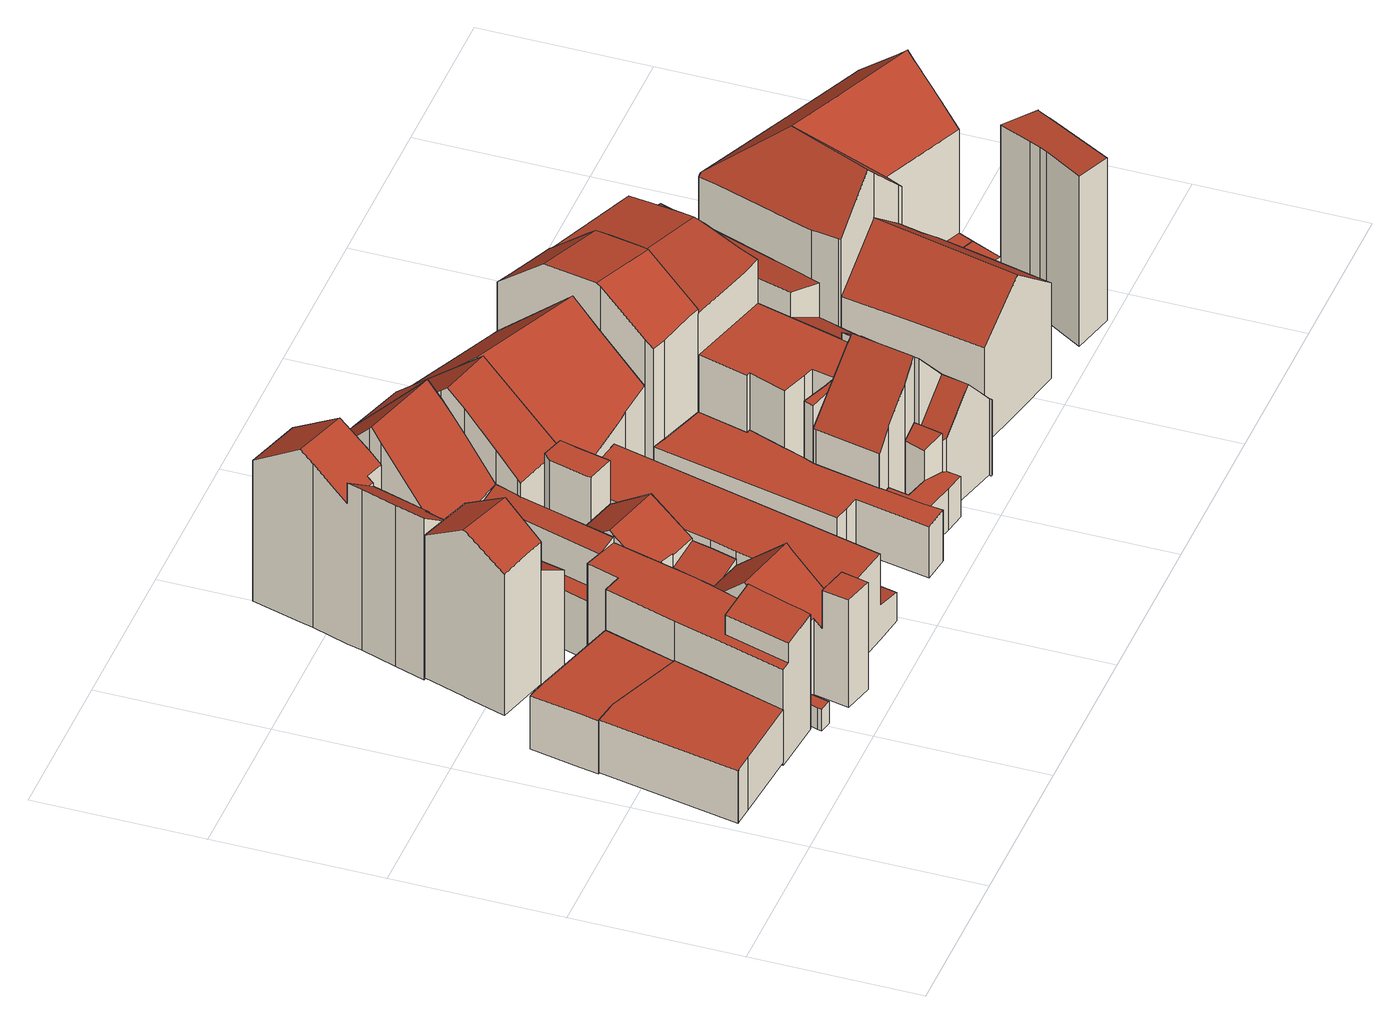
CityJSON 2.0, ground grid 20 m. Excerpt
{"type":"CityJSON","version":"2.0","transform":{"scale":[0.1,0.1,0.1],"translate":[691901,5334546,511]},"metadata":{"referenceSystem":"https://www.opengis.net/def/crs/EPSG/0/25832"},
"CityObjects":{
"building1":{"type":"Building","attributes":{"Gemeindeschluessel":"09162000","HoeheDach":"519.708","HoeheGrund":"512.660","Methode":"1000","NiedrigsteTraufeDesGebaeudes":"519.708","Geometrietyp2DReferenz":"3000","function":"31001_9998","roofType":"1000","measuredHeight":7.05,"storeysAboveGround":2},"geometry":[{"type":"MultiSurface","lod":"2","boundaries":[[[0,1,2,3]],[[4,5,6,7]],[[3,2,8,9]],[[2,1,10,11,12,13,14,6,5,8]],[[15,16,0,3,9,4,7,17,18,19]],[[13,12,19,18,17,14]],[[16,15,19,12,11,10]],[[7,6,14,17]],[[16,10,1,0]],[[9,8,5,4]]],"semantics":{"surfaces":[{"type":"WallSurface"},{"type":"RoofSurface"},{"type":"GroundSurface"}],"values":[0,0,0,1,2,0,0,0,0,0]}}]},
"building2":{"type":"Building","attributes":{"Gemeindeschluessel":"09162000","HoeheDach":"519.570","HoeheGrund":"512.460","Methode":"1000","NiedrigsteTraufeDesGebaeudes":"519.570","Geometrietyp2DReferenz":"3000","function":"31001_9998","roofType":"1000","measuredHeight":7.11,"storeysAboveGround":2},"geometry":[{"type":"MultiSurface","lod":"2","boundaries":[[[20,21,22,23]],[[24,25,26,27]],[[28,29,25,24]],[[21,30,26,25,29,31,32,33,22]],[[27,34,20,23,35,36,37,28,24]],[[27,26,30,34]],[[34,30,21,20]],[[22,33,32,36,35,23]],[[31,29,28,37,36,32]]],"semantics":{"surfaces":[{"type":"WallSurface"},{"type":"RoofSurface"},{"type":"GroundSurface"}],"values":[0,0,0,1,2,0,0,0,0]}}]},
"building3":{"type":"Building","attributes":{"Gemeindeschluessel":"09162000","HoeheDach":"515.576","HoeheGrund":"512.696","Methode":"3100","NiedrigsteTraufeDesGebaeudes":"515.576","Geometrietyp2DReferenz":"3000","function":"31001_2000","roofType":"1000","measuredHeight":2.88},"geometry":[{"type":"MultiSurface","lod":"2","boundaries":[[[38,39,40,41]],[[42,43,44,45]],[[46,47,48,49]],[[43,42,39,38,47,46]],[[39,42,45,40]],[[47,38,41,48]],[[43,46,49,44]],[[49,48,41,40,45,44]]],"semantics":{"surfaces":[{"type":"WallSurface"},{"type":"RoofSurface"},{"type":"GroundSurface"}],"values":[0,0,0,1,0,0,0,2]}}]},
"building4":{"type":"Building","attributes":{"Gemeindeschluessel":"09162000","HoeheDach":"527.591","HoeheGrund":"512.320","Methode":"2000","NiedrigsteTraufeDesGebaeudes":"524.990","Geometrietyp2DReferenz":"3000","function":"31001_9998","roofType":"1000","measuredHeight":15.27,"storeysAboveGround":6},"geometry":[{"type":"MultiSurface","lod":"2","boundaries":[[[50,51,52,53]],[[54,55,56,57,58,59]],[[60,61,62,63]],[[64,65,66,67,68,69,70,71,72,73,60,63,50,53]],[[53,52,74,64]],[[75,58,57,76]],[[63,62,51,50]],[[67,56,55,68]],[[77,75,76,78,74,52,51,62,61,79,80,81]],[[73,79,61,60]],[[67,66,65,78,76,57,56]],[[68,55,54,69]],[[70,69,54,59,77,81,71]],[[64,74,78,65]],[[81,80,79,73,72,71]],[[77,59,58,75]]],"semantics":{"surfaces":[{"type":"WallSurface"},{"type":"RoofSurface"},{"type":"GroundSurface"}],"values":[0,1,0,2,0,0,0,0,1,0,0,0,0,0,0,0]}}]},
"building5":{"type":"Building","attributes":{"Gemeindeschluessel":"09162000","HoeheDach":"534.530","HoeheGrund":"512.350","Methode":"1000","NiedrigsteTraufeDesGebaeudes":"531.168","Geometrietyp2DReferenz":"3000","function":"31001_9998","roofType":"3100","measuredHeight":22.18,"storeysAboveGround":5},"geometry":[{"type":"MultiSurface","lod":"2","boundaries":[[[82,83,84,85,86,87,88,89]],[[90,84,83,91]],[[92,93,94,95]],[[84,90,96,95,94,85]],[[97,91,83,82,89,98]],[[96,90,91,97,98,99,100,101,102,92,95]],[[102,103,93,92]],[[85,94,93,103,86]],[[89,88,87,86,103,102,101,100,99,98]]],"semantics":{"surfaces":[{"type":"RoofSurface"},{"type":"WallSurface"},{"type":"GroundSurface"}],"values":[0,1,1,1,1,2,1,0,1]}}]},
"building6":{"type":"Building","attributes":{"Gemeindeschluessel":"09162000","HoeheDach":"527.570","HoeheGrund":"512.250","Methode":"2000","NiedrigsteTraufeDesGebaeudes":"521.370","Geometrietyp2DReferenz":"3000","function":"31001_9998","roofType":"3100","measuredHeight":15.32,"storeysAboveGround":3},"geometry":[{"type":"MultiSurface","lod":"2","boundaries":[[[104,105,106,107,108,109,110,111]],[[112,113,114,115]],[[116,108,107,117]],[[118,119,120,121]],[[115,114,122,123]],[[119,124,125,120]],[[126,104,111,127]],[[111,110,128,129,130,127]],[[117,107,124,119,118]],[[120,125,106,105,131,132,121]],[[131,105,104,126]],[[123,122,133,134]],[[106,125,124,107]],[[108,116,135,134,133,109]],[[109,133,122,114,113,128,110]],[[134,135,116,117,118,121,132,131,126,127,130,129,112,115,123]],[[129,128,113,112]]],"semantics":{"surfaces":[{"type":"RoofSurface"},{"type":"WallSurface"},{"type":"GroundSurface"}],"values":[0,1,1,1,1,0,1,1,1,1,1,1,1,1,0,2,1]}}]},
"building7":{"type":"Building","attributes":{"Gemeindeschluessel":"09162000","HoeheDach":"527.519","HoeheGrund":"512.270","Methode":"1000","NiedrigsteTraufeDesGebaeudes":"525.041","Geometrietyp2DReferenz":"3000","function":"31001_9998","roofType":"2100","measuredHeight":15.25},"geometry":[{"type":"MultiSurface","lod":"2","boundaries":[[[136,137,138,139]],[[139,138,140,141]],[[142,143,144,145,146,147]],[[148,142,147,149,150,151]],[[143,142,148,151,152,153,136,139,141,144]],[[153,154,137,136]],[[141,140,145,144]],[[150,155,154,153,152,151]],[[149,147,146,145,140,138,137,154,155,150]]],"semantics":{"surfaces":[{"type":"WallSurface"},{"type":"GroundSurface"},{"type":"RoofSurface"}],"values":[0,0,0,0,1,0,0,0,2]}}]},
"building8":{"type":"Building","attributes":{"Gemeindeschluessel":"09162000","HoeheDach":"530.099","HoeheGrund":"512.220","Methode":"1000","NiedrigsteTraufeDesGebaeudes":"527.845","Geometrietyp2DReferenz":"3000","function":"31001_2000","roofType":"2100","measuredHeight":17.88},"geometry":[{"type":"MultiSurface","lod":"2","boundaries":[[[156,157,158,159]],[[160,161,162,163]],[[164,160,163,156,159]],[[164,165,161,160]],[[158,157,162,161,165]],[[163,162,157,156]],[[159,158,165,164]]],"semantics":{"surfaces":[{"type":"WallSurface"},{"type":"GroundSurface"},{"type":"RoofSurface"}],"values":[0,0,1,0,2,0,0]}}]},
"building9":{"type":"Building","attributes":{"Gemeindeschluessel":"09162000","HoeheDach":"535.035","HoeheGrund":"512.060","Methode":"2000","NiedrigsteTraufeDesGebaeudes":"530.340","Geometrietyp2DReferenz":"3000","function":"31001_9998","roofType":"3100","measuredHeight":22.98,"storeysAboveGround":5},"geometry":[{"type":"MultiSurface","lod":"2","boundaries":[[[166,167,168,169,170,171,172,173,174,175]],[[176,177,178,179]],[[180,181,177,176]],[[171,182,183,184,185,172]],[[186,187,185,184]],[[188,167,166]],[[189,190,181,180]],[[191,192,190,189]],[[175,193,166]],[[194,170,169,195]],[[174,173,187,186,196,197]],[[183,182,194,195,198,199,191,189,180,176,179,200,201,197,196,186,184]],[[191,199,198,168,167,188,192]],[[195,169,168,198]],[[181,190,192,188,166,193,202,178,177]],[[202,193,175,174,197,201,200]],[[179,178,202,200]],[[172,185,187,173]],[[182,171,170,194]]],"semantics":{"surfaces":[{"type":"RoofSurface"},{"type":"WallSurface"},{"type":"GroundSurface"}],"values":[0,1,1,1,1,1,1,1,1,1,1,2,1,1,0,1,1,0,1]}}]},
"building10":{"type":"Building","attributes":{"Gemeindeschluessel":"09162000","HoeheDach":"525.674","HoeheGrund":"512.120","Methode":"2000","NiedrigsteTraufeDesGebaeudes":"519.960","Geometrietyp2DReferenz":"3000","function":"31001_9998","roofType":"2100","measuredHeight":13.55,"storeysAboveGround":3},"geometry":[{"type":"MultiSurface","lod":"2","boundaries":[[[203,204,205,206]],[[207,208,209,210]],[[211,212,210,209,204,203]],[[213,214,215,216]],[[217,211,203,206,218,219,220]],[[221,220,219,222]],[[209,208,215,214,223,205,204]],[[224,223,214,213]],[[217,225,212,211]],[[222,219,218,226]],[[216,215,208,207]],[[224,226,218,206,205,223]],[[225,217,220,221]],[[212,225,221,222,226,224,213,216,207,210]]],"semantics":{"surfaces":[{"type":"WallSurface"},{"type":"RoofSurface"},{"type":"GroundSurface"}],"values":[0,0,0,0,1,0,1,0,0,0,0,0,0,2]}}]},
"building11":{"type":"Building","attributes":{"Gemeindeschluessel":"09162000","HoeheDach":"526.300","HoeheGrund":"512.100","Methode":"2000","NiedrigsteTraufeDesGebaeudes":"520.899","Geometrietyp2DReferenz":"3000","function":"31001_9998","roofType":"3100","measuredHeight":14.2,"storeysAboveGround":3},"geometry":[{"type":"MultiSurface","lod":"2","boundaries":[[[227,228,229,230]],[[231,232,233,234]],[[235,236,237,238]],[[239,240,241,242]],[[243,244,245,239,242,246,247,235,238,210,248,207,249,231,234]],[[228,227,250,245,244,243,234,233,251]],[[249,252,232,231]],[[245,250,240,239]],[[247,253,236,235]],[[238,237,254,210]],[[207,255,252,249]],[[240,250,227,230,241]],[[254,256,255,207,248,210]],[[251,233,232,252,255,256]],[[241,230,229,253,247,246,242]],[[236,253,229,228,251,256,254,237]]],"semantics":{"surfaces":[{"type":"WallSurface"},{"type":"GroundSurface"},{"type":"RoofSurface"}],"values":[0,0,0,0,1,0,0,0,0,0,0,2,0,2,0,2]}}]},
"building12":{"type":"Building","attributes":{"Gemeindeschluessel":"09162000","HoeheDach":"523.254","HoeheGrund":"511.920","Methode":"2000","NiedrigsteTraufeDesGebaeudes":"515.726","Geometrietyp2DReferenz":"3000","function":"31001_9998","roofType":"1000","measuredHeight":11.33,"storeysAboveGround":3},"geometry":[{"type":"MultiSurface","lod":"2","boundaries":[[[257,258,259,260]],[[261,262,263,264,265,266,267]],[[268,269,270,257,260,271,272,273,266,265,264]],[[274,261,267,275,276,277,259,258,278]],[[269,268,279,280,274,278,270]],[[260,259,277,271]],[[272,276,275,273]],[[273,275,267,266]],[[262,261,274,280]],[[271,277,276,272]],[[264,263,279,268]],[[279,263,262,280]],[[270,278,258,257]]],"semantics":{"surfaces":[{"type":"WallSurface"},{"type":"GroundSurface"},{"type":"RoofSurface"}],"values":[0,0,1,2,0,0,0,0,0,0,0,2,0]}}]},
"building13":{"type":"Building","attributes":{"Gemeindeschluessel":"09162000","HoeheDach":"535.708","HoeheGrund":"512.046","Methode":"2000","NiedrigsteTraufeDesGebaeudes":"524.328","Geometrietyp2DReferenz":"3000","function":"31001_9998","roofType":"3100","measuredHeight":23.66,"storeysAboveGround":3},"geometry":[{"type":"MultiSurface","lod":"2","boundaries":[[[281,282,283,284,285,286,287,288,289,290,291,292,293,294]],[[287,295,296,288]],[[283,297,298,284]],[[299,300,301,302,303,296,295,304,305,306]],[[289,303,302,290]],[[286,307,295,287]],[[294,306,305,281]],[[284,298,308,285]],[[295,307,308,298,297,309,304]],[[285,308,307,286]],[[292,300,299,293]],[[288,296,303,289]],[[293,299,306,294]],[[281,305,304,309,282]],[[291,301,300,292]],[[290,302,301,291]],[[282,309,297,283]]],"semantics":{"surfaces":[{"type":"GroundSurface"},{"type":"WallSurface"},{"type":"RoofSurface"}],"values":[0,1,1,2,1,1,1,1,2,1,1,1,1,1,1,1,1]}}]},
"building14":{"type":"Building","attributes":{"Gemeindeschluessel":"09162000","HoeheDach":"528.500","HoeheGrund":"512.060","Methode":"2000","NiedrigsteTraufeDesGebaeudes":"528.500","Geometrietyp2DReferenz":"3000","function":"31001_9998","roofType":"1000","measuredHeight":16.44,"storeysAboveGround":4},"geometry":[{"type":"MultiSurface","lod":"2","boundaries":[[[310,311,312,313,314,231]],[[315,316,317,234]],[[317,316,318,319,312,311,310]],[[320,318,316,315]],[[234,317,310,231]],[[315,234,231,314,313,321,320]],[[313,312,319,321]],[[321,319,318,320]]],"semantics":{"surfaces":[{"type":"WallSurface"},{"type":"RoofSurface"},{"type":"GroundSurface"}],"values":[0,0,1,0,0,2,0,0]}}]},
"building15":{"type":"Building","attributes":{"Gemeindeschluessel":"09162000","HoeheDach":"535.638","HoeheGrund":"512.060","Methode":"2000","NiedrigsteTraufeDesGebaeudes":"525.452","Geometrietyp2DReferenz":"3000","function":"31001_9998","roofType":"3100","measuredHeight":23.58,"storeysAboveGround":5},"geometry":[{"type":"MultiSurface","lod":"2","boundaries":[[[322,323,324,325,326,327,328,329,330]],[[331,320,324,323,322,321]],[[224,328,327,332]],[[213,329,328,224]],[[333,307,334,335]],[[327,326,336,337,338,332]],[[216,330,329,213]],[[337,336,339,340]],[[324,320,341,335,334,325]],[[341,320,331,321,216,213,224,332,338,337,340,333,335]],[[340,339,307,333]],[[321,322,330,216]],[[325,334,307,339,336,326]]],"semantics":{"surfaces":[{"type":"RoofSurface"},{"type":"WallSurface"},{"type":"GroundSurface"}],"values":[0,1,1,1,1,1,1,1,1,2,1,1,0]}}]},
"building16":{"type":"Building","attributes":{"Gemeindeschluessel":"09162000","HoeheDach":"517.800","HoeheGrund":"512.400","Methode":"2000","NiedrigsteTraufeDesGebaeudes":"517.800","Geometrietyp2DReferenz":"3000","function":"31001_1000","roofType":"1000","measuredHeight":5.4},"geometry":[{"type":"MultiSurface","lod":"2","boundaries":[[[342,343,344,345]],[[346,347,348,349]],[[350,351,352,353]],[[345,344,354,355]],[[349,348,356,357]],[[357,356,358,359]],[[344,343,352,351,358,356,348,347,354]],[[353,352,343,342]],[[355,354,347,346]],[[355,346,349,357,359,350,353,342,345]],[[359,358,351,350]]],"semantics":{"surfaces":[{"type":"WallSurface"},{"type":"RoofSurface"},{"type":"GroundSurface"}],"values":[0,0,0,0,0,0,1,0,0,2,0]}}]},
"building17":{"type":"Building","attributes":{"Gemeindeschluessel":"09162000","HoeheDach":"519.074","HoeheGrund":"512.270","Methode":"2000","NiedrigsteTraufeDesGebaeudes":"519.074","Geometrietyp2DReferenz":"3000","function":"31001_9998","roofType":"1000","measuredHeight":6.8,"storeysAboveGround":2},"geometry":[{"type":"MultiSurface","lod":"2","boundaries":[[[360,361,362,363]],[[364,365,366,367]],[[368,369,370,371]],[[368,371,372,373,364,367,374,375,360,363,376,377,378,379,380,381,382]],[[363,362,383,376]],[[367,366,384,374]],[[373,385,365,364]],[[372,386,385,373]],[[375,387,361,360]],[[381,388,389,382]],[[389,388,390,391,392,393,383,362,361,387,384,366,365,385,386,370,369]],[[382,389,369,368]],[[380,390,388,381]],[[376,383,393,377]],[[378,392,391,379]],[[379,391,390,380]],[[377,393,392,378]],[[371,370,386,372]],[[374,384,387,375]]],"semantics":{"surfaces":[{"type":"WallSurface"},{"type":"GroundSurface"},{"type":"RoofSurface"}],"values":[0,0,0,1,0,0,0,0,0,0,2,0,0,0,0,0,0,0,0]}}]},
"building18":{"type":"Building","attributes":{"Gemeindeschluessel":"09162000","HoeheDach":"522.912","HoeheGrund":"512.380","Methode":"2000","NiedrigsteTraufeDesGebaeudes":"521.763","Geometrietyp2DReferenz":"3000","function":"31001_2000","roofType":"2100","measuredHeight":10.53},"geometry":[{"type":"MultiSurface","lod":"2","boundaries":[[[394,395,396,350]],[[359,397,398,399]],[[350,396,397,359]],[[396,395,398,397]],[[359,399,394,350]],[[399,398,395,394]]],"semantics":{"surfaces":[{"type":"WallSurface"},{"type":"RoofSurface"},{"type":"GroundSurface"}],"values":[0,0,0,1,2,0]}}]},
"building19":{"type":"Building","attributes":{"Gemeindeschluessel":"09162000","HoeheDach":"535.010","HoeheGrund":"511.970","Methode":"1000","NiedrigsteTraufeDesGebaeudes":"523.506","Geometrietyp2DReferenz":"3000","function":"31001_9998","roofType":"3100","measuredHeight":23.04,"storeysAboveGround":4},"geometry":[{"type":"MultiSurface","lod":"2","boundaries":[[[400,401,402,403]],[[404,405,406,407]],[[408,409,410,411,412,413]],[[414,415,412,411]],[[416,417,418,419]],[[413,412,415,402,401,420]],[[418,421,420,401,400,422,423,419]],[[409,408,405,404]],[[424,406,405,408,413,420,421,418,417]],[[410,409,404,407,425,416,419,423,422,400,403,414,411]],[[425,407,406,424,417,416]],[[403,402,415,414]]],"semantics":{"surfaces":[{"type":"WallSurface"},{"type":"RoofSurface"},{"type":"GroundSurface"}],"values":[0,0,0,0,0,1,0,0,1,2,0,0]}}]},
"building20":{"type":"Building","attributes":{"name":"Bier- und Oktoberfestmuseum","Gemeindeschluessel":"09162000","HoeheDach":"531.770","HoeheGrund":"512.160","Methode":"2000","NiedrigsteTraufeDesGebaeudes":"521.917","Geometrietyp2DReferenz":"3000","function":"31001_1000","roofType":"3100","measuredHeight":19.61,"storeysAboveGround":4},"geometry":[{"type":"MultiSurface","lod":"2","boundaries":[[[426,427,428,429,430,431,432,433,434]],[[435,436,437,438,439]],[[440,441,442,443]],[[444,432,431,445]],[[446,447,448,436,435,449]],[[443,442,450,451]],[[439,438,452,453,454,455,456]],[[445,431,430,457]],[[458,459,448,447,460,461]],[[462,454,453,428,427,463]],[[449,435,439,456]],[[464,465,466,467]],[[451,468,465,464,461,460,447,446,449,456,455,454,462,463,469,470,471,444,445,457,472,440,443]],[[429,441,440,472,457,430]],[[471,433,432,444]],[[437,452,438]],[[464,467,458,461]],[[465,468,451,450,473,466]],[[463,427,426,469]],[[470,434,433,471]],[[453,452,437,436,448,459,458,467,466,473,450,442,441,429,428]],[[469,426,434,470]]],"semantics":{"surfaces":[{"type":"RoofSurface"},{"type":"WallSurface"},{"type":"GroundSurface"}],"values":[0,0,1,1,1,1,1,1,1,1,1,1,2,1,1,1,1,1,1,1,0,1]}}]},
"building21":{"type":"Building","attributes":{"Gemeindeschluessel":"09162000","HoeheDach":"527.619","HoeheGrund":"512.160","Methode":"1000","NiedrigsteTraufeDesGebaeudes":"524.327","Geometrietyp2DReferenz":"3000","function":"31001_9998","roofType":"1000","measuredHeight":15.46,"storeysAboveGround":4},"geometry":[{"type":"MultiSurface","lod":"2","boundaries":[[[474,475,476,477,478,479]],[[480,481,474,479]],[[482,483,484,485,486,487]],[[445,488,489,490]],[[491,492,484,483,493,494]],[[490,489,495,496]],[[497,498,499,494]],[[500,501,502,497,494,493,483,482,487,503,476,475,474,481,504,505,506,507,495,489,488]],[[508,506,505,509]],[[510,443,511,498,497,502,440]],[[512,457,501,500,488,445]],[[440,502,501,457]],[[513,503,487,486]],[[514,515,491,494,499]],[[443,510,440,457,512,445,490,496,516,508,509,517,480,479,478,477,513,486,485,484,492,491,515]],[[511,514,499,498]],[[515,514,511,443]],[[507,506,508,516,496,495]],[[517,509,505,504,481,480]],[[477,476,503,513]]],"semantics":{"surfaces":[{"type":"WallSurface"},{"type":"RoofSurface"},{"type":"GroundSurface"}],"values":[0,0,0,0,0,0,0,1,0,0,0,0,0,0,2,1,0,0,0,0]}}]},
"building22":{"type":"Building","attributes":{"Gemeindeschluessel":"09162000","HoeheDach":"538.020","HoeheGrund":"511.860","Methode":"2000","NiedrigsteTraufeDesGebaeudes":"532.079","Geometrietyp2DReferenz":"3000","function":"31001_9998","roofType":"9999","measuredHeight":26.16,"storeysAboveGround":6},"geometry":[{"type":"MultiSurface","lod":"2","boundaries":[[[518,519,520,521,522,523]],[[524,525,526,527,528,529,530,531,532,533,534,535,536,537,538,539,540,541,542]],[[532,543,544,533]],[[543,545,546,518,523,547,548,549,544]],[[547,523,522,550,539,538,537,536]],[[546,530,529,528,527,520,519,518]],[[527,526,525,551,521,520]],[[521,551,552,553,554,555,550,522]],[[535,548,547,536]],[[544,549,548,535,534,533]],[[555,554,553,542,541,540,539,550]],[[531,530,546,545,543,532]],[[525,524,542,553,552,551]]],"semantics":{"surfaces":[{"type":"RoofSurface"},{"type":"GroundSurface"},{"type":"WallSurface"}],"values":[0,1,2,0,2,2,2,0,2,2,2,2,2]}}]},
"building23":{"type":"Building","attributes":{"Gemeindeschluessel":"09162000","HoeheDach":"534.036","HoeheGrund":"511.860","Methode":"1000","NiedrigsteTraufeDesGebaeudes":"532.248","Geometrietyp2DReferenz":"3000","function":"31001_9998","roofType":"3100","measuredHeight":22.18,"storeysAboveGround":5},"geometry":[{"type":"MultiSurface","lod":"2","boundaries":[[[556,557,558,559,560,561,562,563,564]],[[525,562,561,542]],[[565,566,567,564,563,527,568,528,569,530]],[[570,571,572,573,556,564,567,566,565]],[[574,575,576,577,578,579,580,530,569,528,568,527,525,542,581,582]],[[577,576,575,574,558,557,556,573]],[[577,573,572,578]],[[582,559,558,574]],[[578,572,571,579]],[[527,563,562,525]],[[560,559,582,581,542,561]],[[580,579,571,570,565,530]]],"semantics":{"surfaces":[{"type":"RoofSurface"},{"type":"WallSurface"},{"type":"GroundSurface"}],"values":[0,1,1,0,2,1,1,1,1,1,1,1]}}]},
"building24":{"type":"Building","attributes":{"Gemeindeschluessel":"09162000","HoeheDach":"530.065","HoeheGrund":"511.990","Methode":"2000","NiedrigsteTraufeDesGebaeudes":"524.095","Geometrietyp2DReferenz":"3000","function":"31001_9998","roofType":"2100","measuredHeight":18.07,"storeysAboveGround":4},"geometry":[{"type":"MultiSurface","lod":"2","boundaries":[[[583,584,585,586,587,588,589]],[[590,591,592,593,594,595]],[[586,585,596,597,598,592,591,599,600]],[[601,602,595,594]],[[603,604,602,601]],[[605,606,604,603]],[[600,599,591,590,595,602,604,606,607,608]],[[589,588,587,608,607,609,610,611,612]],[[598,597,596,613,614,612,611,610,609,605,603,601,594,593,592]],[[614,583,589,612]],[[614,613,596,585,584,583]],[[586,600,608,587]],[[609,607,606,605]]],"semantics":{"surfaces":[{"type":"RoofSurface"},{"type":"WallSurface"},{"type":"GroundSurface"}],"values":[0,1,1,1,1,1,0,1,2,1,1,1,1]}}]},
"building25":{"type":"Building","attributes":{"Gemeindeschluessel":"09162000","HoeheDach":"530.399","HoeheGrund":"512.120","Methode":"1000","NiedrigsteTraufeDesGebaeudes":"524.560","Geometrietyp2DReferenz":"3000","function":"31001_1000","roofType":"3100","measuredHeight":18.28,"storeysAboveGround":3},"geometry":[{"type":"MultiSurface","lod":"2","boundaries":[[[615,616,617,618]],[[619,620,621,622]],[[623,624,625,626]],[[627,628,629,630,631,632]],[[622,621,629,628]],[[630,618,633,634,635,631]],[[631,635,634,636,637,632]],[[629,621,620,625,624,615,618,630]],[[633,618,617,638,636,634]],[[626,625,620,619]],[[619,622,628,627,632,637,636,638,617,616,623,626]],[[616,615,624,623]]],"semantics":{"surfaces":[{"type":"WallSurface"},{"type":"RoofSurface"},{"type":"GroundSurface"}],"values":[0,0,0,0,0,1,0,1,0,0,2,0]}}]},
"building26":{"type":"Building","attributes":{"Gemeindeschluessel":"09162000","HoeheDach":"515.991","HoeheGrund":"512.229","Methode":"1000","NiedrigsteTraufeDesGebaeudes":"515.682","Geometrietyp2DReferenz":"3000","function":"51009_1610","roofType":"2100","measuredHeight":3.76},"geometry":[{"type":"MultiSurface","lod":"2","boundaries":[[[639,640,641,642]],[[643,644,645,646]],[[646,645,642,641]],[[646,641,640,643]],[[644,643,640,639]],[[642,645,644,639]]],"semantics":{"surfaces":[{"type":"WallSurface"},{"type":"RoofSurface"},{"type":"GroundSurface"}],"values":[0,0,0,1,0,2]}}]},
"building27":{"type":"Building","attributes":{"Gemeindeschluessel":"09162000","HoeheDach":"516.565","HoeheGrund":"512.260","Methode":"1000","NiedrigsteTraufeDesGebaeudes":"516.565","Geometrietyp2DReferenz":"3000","function":"31001_2000","roofType":"1000","measuredHeight":4.3},"geometry":[{"type":"MultiSurface","lod":"2","boundaries":[[[647,648,649,650,651,652,653]],[[653,654,655,647]],[[652,656,654,653]],[[657,658,656,652,651,650]],[[659,660,655,654,656,658,657]],[[648,647,655,660,659,649]],[[649,659,657,650]]],"semantics":{"surfaces":[{"type":"GroundSurface"},{"type":"WallSurface"},{"type":"RoofSurface"}],"values":[0,1,1,1,2,1,1]}}]},
"building28":{"type":"Building","attributes":{"Gemeindeschluessel":"09162000","HoeheDach":"517.287","HoeheGrund":"512.200","Methode":"1000","NiedrigsteTraufeDesGebaeudes":"517.287","Geometrietyp2DReferenz":"3000","function":"31001_2000","roofType":"1000","measuredHeight":5.09},"geometry":[{"type":"MultiSurface","lod":"2","boundaries":[[[661,662,663,664,665,666,667,668,669,670]],[[671,672,670,669,668,673]],[[663,662,674,675,676,664]],[[666,665,677,678,679,667]],[[667,679,673,668]],[[662,661,670,672,680,674]],[[678,677,676,675,674,680,672,671,673,679]],[[664,676,677,665]]],"semantics":{"surfaces":[{"type":"GroundSurface"},{"type":"WallSurface"},{"type":"RoofSurface"}],"values":[0,1,1,1,1,1,2,1]}}]},
"building29":{"type":"Building","attributes":{"Gemeindeschluessel":"09162000","HoeheDach":"534.944","HoeheGrund":"512.290","Methode":"1000","NiedrigsteTraufeDesGebaeudes":"533.845","Geometrietyp2DReferenz":"3000","function":"31001_9998","roofType":"2100","measuredHeight":22.65,"storeysAboveGround":5},"geometry":[{"type":"MultiSurface","lod":"2","boundaries":[[[647,681,682,653]],[[683,684,685,686,687,688]],[[689,690,686,685]],[[691,692,693,694,695,696]],[[683,688,691,696]],[[685,684,683,696,695,694,697,647,653,689]],[[688,687,686,690,698,682,681,699,693,692,691]],[[698,690,689,653,682]],[[694,693,699,697]],[[697,699,681,647]]],"semantics":{"surfaces":[{"type":"WallSurface"},{"type":"GroundSurface"},{"type":"RoofSurface"}],"values":[0,0,0,0,0,1,2,0,0,0]}}]},
"building30":{"type":"Building","attributes":{"Gemeindeschluessel":"09162000","HoeheDach":"537.667","HoeheGrund":"512.030","Methode":"2000","NiedrigsteTraufeDesGebaeudes":"517.270","Geometrietyp2DReferenz":"3000","function":"31001_9998","roofType":"3100","measuredHeight":25.64,"storeysAboveGround":5},"geometry":[{"type":"MultiSurface","lod":"2","boundaries":[[[700,701,702,703,704,705,706]],[[707,708,672,709,710,711,712]],[[713,714,715,716,703,702]],[[672,708,717,718]],[[719,720,721,722,723,724,725,726]],[[727,728,729,730,731,732]],[[733,706,705,704,734,735,736,737,723,722]],[[738,707,712,713,702,701,700]],[[739,709,672,718,740,741,742]],[[729,741,740,738,700,743,744,730]],[[732,731,745,746]],[[708,707,738,717]],[[717,738,740,718]],[[734,704,703,716]],[[745,747,719,726,748,746]],[[742,741,729,728]],[[714,713,712,711]],[[716,715,714,711,710,709,739,742,728,727,732,746,748,726,725,724,723,737,736,735,734]],[[730,744,743,700,706,733,722,721,720,719,747,745,731]]],"semantics":{"surfaces":[{"type":"RoofSurface"},{"type":"WallSurface"},{"type":"GroundSurface"}],"values":[0,1,1,0,1,1,1,0,1,0,1,1,1,1,1,1,1,2,0]}}]}
},
"vertices":[
[27,79,17],[27,79,87],[5,81,87],[5,81,17],[36,248,17],[36,248,87],[61,244,87],[61,244,17],[3,81,87],[3,81,17],[117,71,87],[146,167,87],[158,207,87],[154,208,87],[67,243,87],[146,167,17],[117,71,17],[67,243,17],[154,208,17],[158,207,17],
[61,244,15],[61,244,86],[36,248,86],[36,248,15],[184,293,15],[184,293,86],[158,207,86],[158,207,15],[81,323,15],[81,323,86],[67,243,86],[58,329,86],[52,330,86],[40,270,86],[67,243,15],[40,270,15],[52,330,15],[58,329,15],
[203,75,46],[196,48,46],[196,48,17],[203,75,17],[181,51,46],[182,56,46],[182,56,17],[181,51,17],[185,65,46],[190,78,46],[190,78,17],[185,65,17],
[220,326,13],[220,326,140],[263,312,140],[263,312,13],[185,65,166],[190,78,166],[195,95,166],[212,144,166],[154,149,166],[130,70,166],[184,293,13],[184,293,140],[207,287,140],[207,287,13],[251,270,13],[235,212,13],[212,144,13],[195,95,13],[190,78,13],[185,65,13],[130,70,13],[117,71,13],[141,150,13],[158,207,13],[251,270,140],[154,149,140],[212,144,140],[130,70,140],[235,212,140],[158,207,140],[141,150,140],[117,71,140],
[138,364,203],[162,357,203],[182,403,234],[182,404,235],[115,427,235],[114,424,234],[99,377,203],[98,375,202],[182,403,14],[162,357,14],[168,464,14],[168,464,203],[198,454,203],[198,454,14],[182,404,14],[138,364,14],[98,375,14],[99,377,14],[114,424,14],[115,427,14],[131,476,14],[131,476,203],
[220,88,114],[243,82,113],[241,72,104],[277,63,104],[289,123,160],[291,129,166],[213,148,166],[195,95,114],[257,207,12],[257,207,104],[276,202,104],[276,202,12],[289,123,12],[277,63,12],[270,31,12],[270,31,155],[235,40,155],[235,40,12],[312,193,104],[312,193,12],[277,63,155],[241,72,155],[220,88,12],[195,95,12],[235,212,104],[235,212,12],[213,148,12],[243,82,12],[241,72,12],[305,168,128],[305,168,12],[291,129,12],
[198,454,13],[198,454,158],[206,481,156],[206,481,13],[207,485,156],[207,485,13],[201,345,13],[232,477,13],[232,478,13],[232,478,140],[232,477,140],[201,345,140],[168,355,13],[168,355,161],[162,357,165],[162,357,13],[175,388,13],[182,403,13],[182,403,160],[175,388,161],
[207,485,12],[207,485,168],[206,481,168],[206,481,12],[206,566,12],[206,566,191],[230,559,168],[230,559,12],[183,489,12],[183,489,191],
[198,561,198],[204,559,198],[206,566,203],[230,559,203],[235,574,214],[242,597,230],[246,611,240],[181,632,240],[176,616,229],[162,573,198],[131,476,11],[131,476,226],[143,512,225],[143,512,11],[168,464,11],[168,464,198],[242,597,11],[246,611,11],[265,670,11],[265,670,198],[198,691,11],[198,691,198],[204,559,194],[177,491,11],[177,491,198],[183,489,11],[183,489,193],[162,573,225],[235,574,11],[230,559,11],[181,632,11],[176,616,11],[206,566,11],[204,559,11],[157,555,11],[162,573,11],[157,555,225],
[240,319,90],[240,319,139],[284,465,139],[284,465,90],[279,367,11],[279,367,146],[263,312,147],[263,312,11],[220,326,90],[220,326,11],[298,432,11],[298,432,146],[296,427,146],[296,427,11],[244,401,90],[272,468,90],[262,439,90],[251,400,90],[251,400,11],[262,439,11],[307,459,147],[307,459,11],[244,401,11],[272,468,11],
[326,247,113],[326,247,116],[292,256,116],[292,256,100],[317,356,11],[317,356,117],[351,347,117],[351,347,11],[275,263,11],[275,263,118],[251,270,118],[251,270,11],[312,193,11],[312,193,113],[276,202,99],[276,202,11],[339,297,11],[326,247,11],[321,225,11],[292,256,11],[293,257,11],[265,317,11],[301,361,11],[321,225,113],[339,297,153],[301,361,117],[293,257,117],[263,312,149],[279,367,117],[265,317,153],
[289,123,9],[289,123,123],[305,168,123],[305,168,9],[442,375,123],[442,375,55],[465,371,50],[465,371,9],[442,375,9],[361,390,9],[361,390,123],[394,43,9],[358,49,9],[277,63,9],[312,193,9],[321,225,9],[351,347,9],[358,49,123],[351,347,123],[321,225,123],[312,193,123],[277,63,123],[394,43,47],[358,49,55],
[230,559,10],[235,574,10],[242,597,10],[265,670,10],[292,659,10],[351,634,10],[330,543,10],[327,527,10],[320,498,10],[307,459,10],[272,468,10],[255,472,10],[232,478,10],[207,485,10],[330,543,247],[327,527,229],[242,597,218],[265,670,133],[232,478,143],[255,472,144],[272,468,144],[307,459,146],[320,498,193],[234,571,247],[230,559,232],[207,485,142],[351,634,145],[292,659,137],[235,574,244],
[317,356,175],[318,362,175],[330,407,175],[330,407,11],[318,362,11],[361,390,11],[361,390,175],[351,347,175],[366,408,175],[339,416,175],[366,408,11],[339,416,11],
[339,416,164],[364,409,164],[366,408,164],[389,502,246],[325,519,246],[320,498,228],[307,459,193],[298,432,168],[296,427,164],[364,409,11],[320,498,11],[351,634,11],[414,608,152],[414,608,11],[327,527,239],[327,527,11],[325,519,11],[330,543,225],[330,543,11],[389,502,11],
[578,37,14],[578,37,68],[553,42,68],[553,42,14],[515,105,14],[515,105,68],[535,102,68],[535,102,14],[579,58,14],[579,58,68],[581,54,68],[581,54,14],[505,53,68],[505,53,14],[530,78,68],[530,78,14],[558,71,68],[558,71,14],
[532,185,13],[532,185,81],[531,182,81],[531,182,13],[558,268,13],[558,268,81],[563,267,81],[563,267,13],[452,130,13],[452,130,81],[502,352,81],[502,352,13],[518,346,13],[574,328,13],[546,222,13],[537,197,13],[515,106,13],[515,105,13],[505,53,13],[502,30,13],[470,34,13],[488,122,13],[470,126,13],[515,106,81],[546,222,81],[574,328,81],[518,346,81],[537,197,81],[488,122,81],[470,126,81],[470,34,81],[502,30,81],[505,53,81],[515,105,81],
[587,92,14],[587,92,119],[579,58,119],[558,71,108],[566,95,109],[566,95,14],
[414,608,10],[414,608,147],[548,547,147],[548,547,10],[504,363,10],[504,363,158],[465,371,149],[465,371,10],[516,417,208],[516,417,10],[524,450,10],[549,543,10],[549,543,151],[524,450,240],[547,544,10],[547,544,151],[361,390,10],[361,390,125],[366,408,143],[366,408,10],[391,510,240],[367,413,147],[391,510,10],[367,413,10],[456,372,147],[456,372,10],
[535,102,150],[566,95,186],[585,92,208],[601,166,208],[593,169,199],[532,185,127],[531,182,127],[515,106,127],[515,105,127],[581,54,112],[620,44,158],[627,76,158],[586,87,109],[579,58,109],[611,163,12],[611,163,196],[676,148,120],[676,148,12],[531,182,12],[532,185,12],[620,44,12],[658,34,12],[658,34,114],[581,54,12],[668,81,113],[668,81,12],[586,87,206],[587,92,206],[587,92,12],[586,87,12],[579,58,12],[593,169,12],[657,31,114],[657,32,114],[657,32,12],[657,31,12],[585,92,12],[566,95,12],[659,31,12],[659,34,12],[659,34,112],[659,31,112],[666,66,12],[535,102,12],[515,105,12],[515,106,12],[601,166,12],[666,66,113],
[546,222,157],[548,228,157],[563,267,157],[563,267,12],[548,228,12],[546,222,12],[577,211,12],[577,211,157],[620,315,157],[678,299,157],[678,299,12],[620,315,12],[574,328,12],[574,328,157],[532,185,157],[537,197,157],[537,197,12],[649,195,12],[651,201,12],[651,201,157],[649,195,157],[571,184,157],[571,184,12],[638,157,157],[638,157,166],[649,195,166],[576,174,157],[593,169,157],[611,163,157],[558,268,157],[587,208,157],[590,207,157],[584,180,157],[578,182,157],[584,180,12],[590,207,12],[638,157,12],[676,148,136],[576,174,12],[558,268,12],[690,188,133],[690,188,12],[578,182,12],[587,208,12],
[589,389,270],[592,399,270],[601,434,268],[606,454,266],[534,486,266],[517,421,270],[616,495,9],[608,463,9],[606,454,9],[601,434,9],[592,399,9],[589,389,9],[574,328,9],[561,333,9],[518,346,9],[502,352,9],[503,358,9],[504,363,9],[516,417,9],[517,421,9],[534,486,9],[549,543,9],[566,535,9],[620,511,9],[621,511,9],[518,346,212],[502,352,211],[561,333,216],[574,328,217],[516,417,267],[504,363,220],[503,358,216],[549,543,216],[608,463,259],[616,495,230],[621,511,216],[620,511,216],[566,535,216],
[706,380,230],[719,416,224],[722,424,222],[736,463,214],[732,465,214],[621,511,214],[608,463,223],[601,434,229],[598,425,230],[574,328,212],[576,338,214],[592,399,226],[598,425,9],[576,338,9],[654,305,214],[678,299,215],[685,322,219],[701,365,228],[722,424,9],[719,416,9],[706,380,9],[701,365,9],[685,322,9],[678,299,9],[654,305,9],[732,465,9],[736,463,9],
[690,188,131],[692,194,132],[694,201,132],[708,241,131],[667,258,157],[653,210,156],[649,195,155],[779,445,176],[782,444,175],[782,444,10],[779,445,10],[736,463,10],[736,463,189],[694,201,10],[708,241,10],[751,357,10],[751,357,176],[708,241,177],[722,424,10],[722,424,190],[701,365,10],[701,365,190],[685,322,10],[685,322,191],[678,299,190],[667,258,190],[678,299,10],[667,258,10],[653,210,10],[649,195,10],[692,194,10],[690,188,10],
[858,206,155],[858,206,11],[812,217,11],[812,217,194],[867,166,11],[867,166,140],[855,109,139],[855,109,11],[849,177,11],[849,177,157],[868,172,140],[868,172,11],[770,42,11],[836,28,11],[836,28,138],[770,42,194],[706,56,140],[706,56,11],[745,229,138],[743,229,136],[725,144,138],[743,229,11],[725,144,11],[745,229,11],
[928,73,12],[928,73,47],[883,85,47],[883,85,12],[934,88,50],[934,88,12],[887,100,12],[887,100,50],
[934,87,13],[901,97,13],[887,100,13],[855,109,13],[857,118,13],[867,166,13],[951,125,13],[951,125,56],[934,87,56],[867,166,56],[855,109,56],[857,118,56],[887,100,56],[901,97,56],
[952,128,12],[951,125,12],[915,143,12],[867,166,12],[868,172,12],[850,177,12],[849,177,12],[858,206,12],[862,204,12],[967,162,12],[862,204,63],[967,162,63],[858,206,63],[951,125,63],[915,143,63],[867,166,63],[868,172,63],[850,177,63],[849,177,63],[952,128,63],
[934,87,239],[951,125,239],[947,5,13],[990,83,13],[992,86,13],[992,86,229],[990,83,229],[947,5,229],[1000,101,13],[1000,101,228],[895,18,239],[901,27,239],[924,65,239],[924,65,13],[901,27,13],[895,18,13],[928,73,13],[1000,101,229],[928,73,239],
[842,319,267],[903,292,267],[1005,248,267],[1010,260,254],[1033,312,203],[931,357,203],[812,410,203],[975,180,201],[975,180,63],[967,162,10],[975,180,10],[986,204,10],[986,204,224],[1000,238,257],[1000,238,10],[1005,248,10],[1010,260,10],[873,225,63],[863,204,63],[754,266,207],[757,276,207],[801,389,201],[809,411,199],[809,411,10],[801,389,10],[757,276,10],[754,266,10],[798,219,10],[812,217,10],[812,217,253],[798,219,267],[743,229,212],[743,229,10],[810,411,201],[1033,312,10],[931,357,10],[812,410,10],[810,411,10],[873,225,201],[863,204,10],[863,204,201],[858,206,206],[858,206,10],[812,252,267],[803,230,267],[743,232,212],[743,232,10],[750,254,209],[750,254,10]
]}
